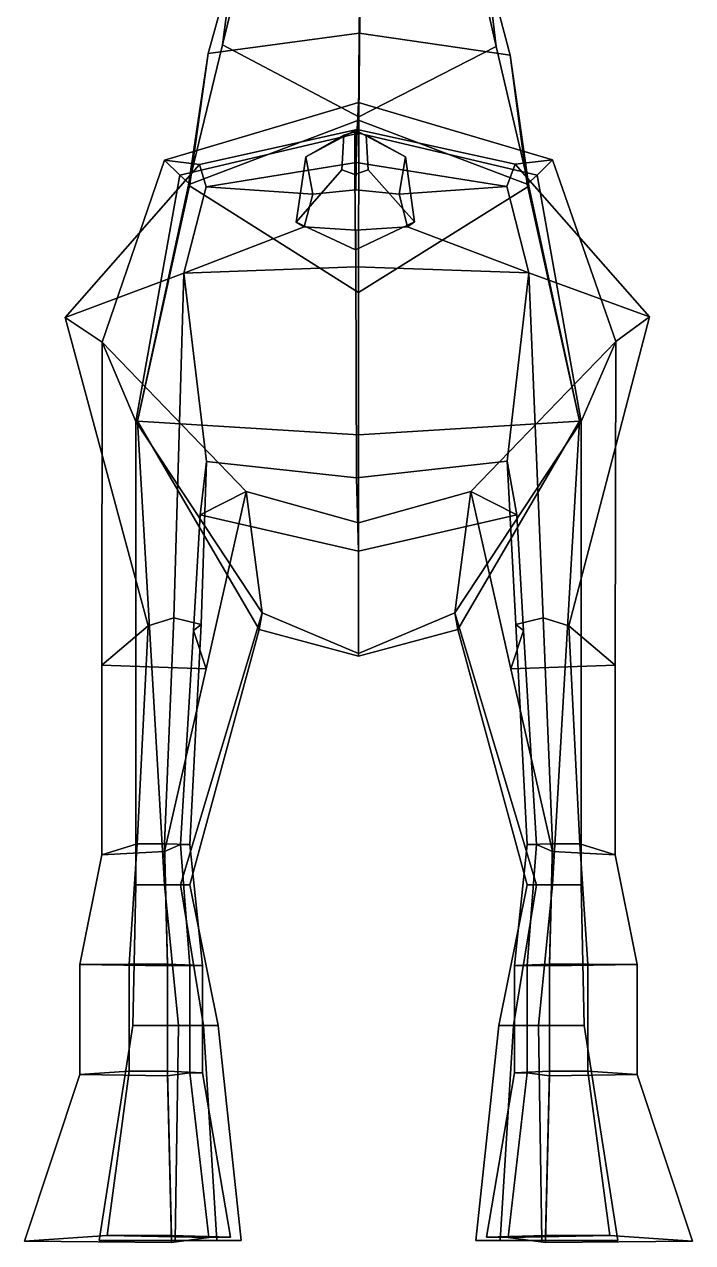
# Model space of a CAD drawing. Extents: x -87 to 92, y -151 to 315.
# Drawn here: x -84.7 to 84.7, y -151.2 to 157.6 of the extents above; entities that cross this region are included whole.
import ezdxf

# ---------------------------------------------------------------- set-up
doc = ezdxf.new("R2010")
doc.units = 0

msp = doc.modelspace()

# ---------------------------------------------------------------- linework, layer by layer
for points in [[(-31.747129, 173.032181, 168.742035), (-34.516376, 152.454529, 183.200394), (-22.876127, 199.641968, 207.127914), (-19.450577, 228.323929, 208.137726)], [(32.476723, 172.509521, 168.718979), (21.65556, 227.745865, 208.09169), (24.293898, 199.103424, 207.093903), (34.944462, 152.015686, 183.185486)], [(-34.516376, 152.454529, 183.200394), (0.120015, 134.13623, 201.712997), (0.304413, 159.865692, 213.695389), (-22.876127, 199.641968, 207.127914)], [(34.944462, 152.015686, 183.185486), (24.293898, 199.103424, 207.093903), (0.304413, 159.865692, 213.695389), (0.120015, 134.13623, 201.712997)], [(0.198515, 155.372574, 146.219116), (-38.101177, 150.235764, 149.99115), (-31.747129, 173.032181, 168.742035), (0.412315, 178.263458, 164.85849)], [(0.198515, 155.372574, 146.219116), (0.412315, 178.263458, 164.85849), (32.476723, 172.509521, 168.718979), (38.434811, 149.815155, 149.978775)], [(-43.111557, 116.817856, 164.720367), (-34.516376, 152.454529, 183.200394), (-31.747129, 173.032181, 168.742035), (-38.101177, 150.235764, 149.99115)], [(38.434811, 149.815155, 149.978775), (32.476723, 172.509521, 168.718979), (34.944462, 152.015686, 183.185486), (43.169125, 116.618073, 164.717911)], [(-42.781998, 117.091537, 125.618607), (-38.101177, 150.235764, 149.99115), (0.198515, 155.372574, 146.219116), (0, 133.345779, 127.262535)], [(42.781998, 117.091537, 125.618607), (0, 133.345779, 127.262535), (0.198515, 155.372574, 146.219116), (38.434811, 149.815155, 149.978775)], [(-43.111557, 116.817856, 164.720367), (0, 89.62809, 192.399582), (0.120015, 134.13623, 201.712997), (-34.516376, 152.454529, 183.200394)], [(43.169125, 116.618073, 164.717911), (34.944462, 152.015686, 183.185486), (0.120015, 134.13623, 201.712997), (0, 89.62809, 192.399582)], [(-56.033329, 57.019138, 144.588776), (-43.111557, 116.817856, 164.720367), (-38.101177, 150.235764, 149.99115), (-42.781998, 117.091537, 125.618607)], [(56.033329, 57.019138, 144.588776), (42.781998, 117.091537, 125.618607), (38.434811, 149.815155, 149.978775), (43.169125, 116.618073, 164.717911)], [(-49.202477, 123.158089, 15.489792), (-45.27702, 119.408638, 94.285782), (0, 130.012512, 94.04438), (0.009545, 137.828674, 16.393562)], [(0.009545, 137.828674, 16.393562), (-0.314018, 130.975845, -21.392946), (-40.344723, 122.052063, -21.651329), (-49.202477, 123.158089, 15.489792)], [(0.009545, 137.828674, 16.393562), (49.221565, 123.276695, 14.644566), (39.72023, 122.148544, -22.338896), (-0.314018, 130.975845, -21.392946)], [(49.221565, 123.276695, 14.644566), (0.009545, 137.828674, 16.393562), (0, 130.012512, 94.04438), (45.27702, 119.408638, 94.285782)], [(0, 130.012512, 94.04438), (-45.27702, 119.408638, 94.285782), (-42.781998, 117.091537, 125.618607), (0, 133.345779, 127.262535)], [(0, 130.012512, 94.04438), (0, 133.345779, 127.262535), (42.781998, 117.091537, 125.618607), (45.27702, 119.408638, 94.285782)], [(-0.314018, 130.975845, -21.392946), (-0.613422, 122.595154, -56.543293), (-38.630562, 116.460381, -46.238037), (-40.344723, 122.052063, -21.651329)], [(-13.334668, 124.004608, -68.438675), (-11.585566, 114.578491, -57.736263), (-0.639268, 115.629555, -60.144192), (-0.719268, 130.835648, -67.952599)], [(-3.75862, 129.516357, -89.233582), (-13.334668, 124.004608, -68.438675), (-0.719268, 130.835648, -67.952599), (-0.90382, 130.342468, -89.195107)], [(-0.904097, 119.565384, -90.20517), (-4.231802, 120.758194, -90.050316), (-3.75862, 129.516357, -89.233582), (-0.90382, 130.342468, -89.195107)], [(-0.904097, 119.565384, -90.20517), (-0.90382, 130.342468, -89.195107), (1.951183, 129.523224, -89.282623), (2.423915, 120.766212, -90.107468)], [(1.951183, 129.523224, -89.282623), (-0.90382, 130.342468, -89.195107), (-0.719268, 130.835648, -67.952599), (11.896556, 124.035034, -68.65535)], [(11.896556, 124.035034, -68.65535), (-0.719268, 130.835648, -67.952599), (-0.639268, 115.629555, -60.144192), (10.34896, 114.604919, -57.924629)], [(-0.314018, 130.975845, -21.392946), (39.72023, 122.148544, -22.338896), (37.587082, 116.552223, -46.892563), (-0.613422, 122.595154, -56.543293)], [(-4.231802, 120.758194, -90.050316), (-15.763219, 107.51075, -77.23954), (-13.334668, 124.004608, -68.438675), (-3.75862, 129.516357, -89.233582)], [(2.423915, 120.766212, -90.107468), (1.951183, 129.523224, -89.282623), (11.896556, 124.035034, -68.65535), (14.197575, 107.546837, -77.496834)], [(-15.763219, 107.51075, -77.23954), (-13.764643, 106.293976, -63.791756), (-11.585566, 114.578491, -57.736263), (-13.334668, 124.004608, -68.438675)], [(14.197575, 107.546837, -77.496834), (11.896556, 124.035034, -68.65535), (10.34896, 114.604919, -57.924629), (12.435367, 106.325554, -64.016747)], [(-49.202477, 123.158089, 15.489792), (-40.344723, 122.052063, -21.651329), (-74.374496, 83.298531, -24.044836), (-65.02713, 77.094353, 25.216595)], [(-74.374496, 83.298531, -24.044836), (-40.344723, 122.052063, -21.651329), (-38.630562, 116.460381, -46.238037), (-44.281975, 94.551476, -52.650139)], [(-65.02713, 77.094353, 25.216595), (-56.488632, 56.975716, 95.236351), (-45.27702, 119.408638, 94.285782), (-49.202477, 123.158089, 15.489792)], [(-11.585566, 114.578491, -57.736263), (-38.630562, 116.460381, -46.238037), (-0.613422, 122.595154, -56.543293), (-0.639268, 115.629555, -60.144192)], [(-0.904097, 119.565384, -90.20517), (-0.793691, 100.450439, -79.259201), (-15.763219, 107.51075, -77.23954), (-4.231802, 120.758194, -90.050316)], [(-0.904097, 119.565384, -90.20517), (2.423915, 120.766212, -90.107468), (14.197575, 107.546837, -77.496834), (-0.793691, 100.450439, -79.259201)], [(10.34896, 114.604919, -57.924629), (-0.639268, 115.629555, -60.144192), (-0.613422, 122.595154, -56.543293), (37.587082, 116.552223, -46.892563)], [(73.764435, 83.477013, -25.316994), (43.160625, 94.656837, -53.401058), (37.587082, 116.552223, -46.892563), (39.72023, 122.148544, -22.338896)], [(49.221565, 123.276695, 14.644566), (65.285973, 77.251373, 24.097517), (73.764435, 83.477013, -25.316994), (39.72023, 122.148544, -22.338896)], [(65.285973, 77.251373, 24.097517), (49.221565, 123.276695, 14.644566), (45.27702, 119.408638, 94.285782), (56.488632, 56.975716, 95.236351)], [(-56.488632, 56.975716, 95.236351), (-56.033329, 57.019138, 144.588776), (-42.781998, 117.091537, 125.618607), (-45.27702, 119.408638, 94.285782)], [(56.488632, 56.975716, 95.236351), (45.27702, 119.408638, 94.285782), (42.781998, 117.091537, 125.618607), (56.033329, 57.019138, 144.588776)], [(-56.033329, 57.019138, 144.588776), (0, 53.573013, 185.690613), (0, 89.62809, 192.399582), (-43.111557, 116.817856, 164.720367)], [(-13.764643, 106.293976, -63.791756), (-44.281975, 94.551476, -52.650139), (-38.630562, 116.460381, -46.238037), (-11.585566, 114.578491, -57.736263)], [(56.033329, 57.019138, 144.588776), (43.169125, 116.618073, 164.717911), (0, 89.62809, 192.399582), (0, 53.573013, 185.690613)], [(12.435367, 106.325554, -64.016747), (10.34896, 114.604919, -57.924629), (37.587082, 116.552223, -46.892563), (43.160625, 94.656837, -53.401058)], [(-13.764643, 106.293976, -63.791756), (-0.696287, 105.43782, -67.618614), (-0.71076, 96.152229, -70.123871), (-44.281975, 94.551476, -52.650139)], [(-0.793691, 100.450439, -79.259201), (-0.696287, 105.43782, -67.618614), (-13.764643, 106.293976, -63.791756), (-15.763219, 107.51075, -77.23954)], [(-0.793691, 100.450439, -79.259201), (14.197575, 107.546837, -77.496834), (12.435367, 106.325554, -64.016747), (-0.696287, 105.43782, -67.618614)], [(12.435367, 106.325554, -64.016747), (43.160625, 94.656837, -53.401058), (-0.71076, 96.152229, -70.123871), (-0.696287, 105.43782, -67.618614)], [(-0.507926, 42.644932, -51.683678), (-38.525066, 46.79652, -40.444641), (-44.281975, 94.551476, -52.650139), (-0.71076, 96.152229, -70.123871)], [(-0.507926, 42.644932, -51.683678), (-0.71076, 96.152229, -70.123871), (43.160625, 94.656837, -53.401058), (37.692581, 46.888351, -41.099167)], [(-44.281975, 94.551476, -52.650139), (-46.81263, 7.157176, -58.274021), (-53.314205, 5.110266, -53.904324), (-74.374496, 83.298531, -24.044836)], [(-44.281975, 94.551476, -52.650139), (-38.525066, 46.79652, -40.444641), (-39.878086, 5.449241, -54.627968), (-46.81263, 7.157176, -58.274021)], [(43.160625, 94.656837, -53.401058), (46.81263, 7.157176, -58.274021), (39.878086, 5.449241, -54.627968), (37.692581, 46.888351, -41.099167)], [(43.160625, 94.656837, -53.401058), (73.764435, 83.477013, -25.316994), (53.314205, 5.110266, -53.904324), (46.81263, 7.157176, -58.274021)], [(65.285973, 77.251373, 24.097517), (65.077141, -4.811405, 3.264497), (53.314205, 5.110266, -53.904324), (73.764435, 83.477013, -25.316994)], [(-65.02713, 77.094353, 25.216595), (-74.374496, 83.298531, -24.044836), (-53.314205, 5.110266, -53.904324), (-65.077141, -4.811405, 3.264497)], [(28.441143, 39.189877, 24.91186), (65.285973, 77.251373, 24.097517), (56.488632, 56.975716, 95.236351), (24.414988, 8.467655, 96.183723)], [(65.285973, 77.251373, 24.097517), (28.441143, 39.189877, 24.91186), (38.638847, -5.732474, 8.031266), (65.077141, -4.811405, 3.264497)], [(-65.02713, 77.094353, 25.216595), (-65.077141, -4.811405, 3.264497), (-38.638847, -5.732474, 8.031266), (-28.441143, 39.189877, 24.91186)], [(-28.441143, 39.189877, 24.91186), (-24.414988, 8.467655, 96.183723), (-56.488632, 56.975716, 95.236351), (-65.02713, 77.094353, 25.216595)], [(-49.152042, -60.502823, 132.925476), (-56.033329, 57.019138, 144.588776), (-56.488632, 56.975716, 95.236351), (-56.488632, -60.502823, 113.853722)], [(-45.125889, -60.502823, 114.280029), (-56.488632, -60.502823, 113.853722), (-56.488632, 56.975716, 95.236351), (-24.414988, 8.467655, 96.183723)], [(0, -2.542606, 144.588776), (0, 53.573013, 185.690613), (-56.033329, 57.019138, 144.588776), (-25.161055, 4.201467, 130.90947)], [(-42.781998, -60.502823, 127.525742), (-25.161055, 4.201467, 130.90947), (-56.033329, 57.019138, 144.588776), (-49.152042, -60.502823, 132.925476)], [(0, -2.542606, 144.588776), (25.161055, 4.201467, 130.90947), (56.033329, 57.019138, 144.588776), (0, 53.573013, 185.690613)], [(45.125889, -60.502823, 114.280029), (24.414988, 8.467655, 96.183723), (56.488632, 56.975716, 95.236351), (56.488632, -60.502823, 113.853722)], [(42.781998, -60.502823, 127.525742), (49.152042, -60.502823, 132.925476), (56.033329, 57.019138, 144.588776), (25.161055, 4.201467, 130.90947)], [(49.152042, -60.502823, 132.925476), (56.488632, -60.502823, 113.853722), (56.488632, 56.975716, 95.236351), (56.033329, 57.019138, 144.588776)], [(-39.878086, 5.449241, -54.627968), (-38.525066, 46.79652, -40.444641), (-40.116199, 33.282204, -24.292887), (-41.86433, 3.96423, -51.457813)], [(0, 24.105974, -24.083992), (-40.116199, 33.282204, -24.292887), (-38.525066, 46.79652, -40.444641), (-0.507926, 42.644932, -51.683678)], [(0, 24.105974, -24.083992), (-0.507926, 42.644932, -51.683678), (37.692581, 46.888351, -41.099167), (40.116199, 33.282204, -24.292887)], [(37.692581, 46.888351, -41.099167), (39.878086, 5.449241, -54.627968), (41.86433, 3.96423, -51.457813), (40.116199, 33.282204, -24.292887)], [(-38.638847, -5.732474, 8.031266), (-41.86433, 3.96423, -51.457813), (-40.116199, 33.282204, -24.292887), (-28.441143, 39.189877, 24.91186)], [(-28.441143, 39.189877, 24.91186), (-40.116199, 33.282204, -24.292887), (0, 24.105974, -24.083992), (0, 31.29248, 24.91186)], [(0, 31.29248, 24.91186), (0, -1.894698, 96.419624), (-24.414988, 8.467655, 96.183723), (-28.441143, 39.189877, 24.91186)], [(0, 31.29248, 24.91186), (28.441143, 39.189877, 24.91186), (24.414988, 8.467655, 96.183723), (0, -1.894698, 96.419624)], [(28.441143, 39.189877, 24.91186), (0, 31.29248, 24.91186), (0, 24.105974, -24.083992), (40.116199, 33.282204, -24.292887)], [(38.638847, -5.732474, 8.031266), (28.441143, 39.189877, 24.91186), (40.116199, 33.282204, -24.292887), (41.86433, 3.96423, -51.457813)], [(-49.152042, -50.157806, -58.880985), (-56.138939, -50.157806, -58.880985), (-53.314205, 5.110266, -53.904324), (-46.81263, 7.157176, -58.274021)], [(-46.81263, 7.157176, -58.274021), (-39.878086, 5.449241, -54.627968), (-42.781998, -50.299786, -58.880985), (-49.152042, -50.157806, -58.880985)], [(-45.125889, -60.502823, 114.280029), (-24.414988, 8.467655, 96.183723), (-25.161055, 4.201467, 130.90947), (-42.781998, -60.502823, 127.525742)], [(0, -1.894698, 96.419624), (0, -2.542606, 144.588776), (-25.161055, 4.201467, 130.90947), (-24.414988, 8.467655, 96.183723)], [(0, -1.894698, 96.419624), (24.414988, 8.467655, 96.183723), (25.161055, 4.201467, 130.90947), (0, -2.542606, 144.588776)], [(45.125889, -60.502823, 114.280029), (42.781998, -60.502823, 127.525742), (25.161055, 4.201467, 130.90947), (24.414988, 8.467655, 96.183723)], [(46.81263, 7.157176, -58.274021), (49.152042, -50.157806, -58.880985), (42.781998, -50.299786, -58.880985), (39.878086, 5.449241, -54.627968)], [(49.152042, -50.157806, -58.880985), (46.81263, 7.157176, -58.274021), (53.314205, 5.110266, -53.904324), (56.138939, -50.157806, -58.880985)], [(-53.314205, 5.110266, -53.904324), (-56.138939, -50.157806, -58.880985), (-65.077141, -52.947536, -9.371582), (-65.077141, -4.811405, 3.264497)], [(-45.115891, -50.307587, -58.880985), (-41.86433, 3.96423, -51.457813), (-38.638847, -5.732474, 8.031266), (-49.152042, -52.044643, -9.371582)], [(-42.781998, -50.299786, -58.880985), (-39.878086, 5.449241, -54.627968), (-41.86433, 3.96423, -51.457813), (-45.115891, -50.307587, -58.880985)], [(45.115891, -50.307587, -58.880985), (49.152042, -52.044643, -9.371582), (38.638847, -5.732474, 8.031266), (41.86433, 3.96423, -51.457813)], [(42.781998, -50.299786, -58.880985), (45.115891, -50.307587, -58.880985), (41.86433, 3.96423, -51.457813), (39.878086, 5.449241, -54.627968)], [(53.314205, 5.110266, -53.904324), (65.077141, -4.811405, 3.264497), (65.077141, -52.947536, -9.371582), (56.138939, -50.157806, -58.880985)], [(-65.077141, -4.811405, 3.264497), (-65.077141, -52.947536, -9.371582), (-49.152042, -52.044643, -9.371582), (-38.638847, -5.732474, 8.031266)], [(65.077141, -4.811405, 3.264497), (38.638847, -5.732474, 8.031266), (49.152042, -52.044643, -9.371582), (65.077141, -52.947536, -9.371582)], [(-70.628494, -80.685066, -38.655605), (-65.077141, -52.947536, -9.371582), (-56.138939, -50.157806, -58.880985), (-58.155624, -80.635612, -71.486061)], [(-48.405724, -81.051605, -38.655605), (-49.152042, -52.044643, -9.371582), (-65.077141, -52.947536, -9.371582), (-70.628494, -80.685066, -38.655605)], [(-58.155624, -80.635612, -71.486061), (-56.138939, -50.157806, -58.880985), (-49.152042, -50.157806, -58.880985), (-48.405724, -80.635612, -72.674545)], [(-39.516613, -80.986206, -72.321213), (-48.405724, -80.635612, -72.674545), (-49.152042, -50.157806, -58.880985), (-42.781998, -50.299786, -58.880985)], [(-48.405724, -81.051605, -38.655605), (-42.773441, -81.005455, -71.45816), (-45.115891, -50.307587, -58.880985), (-49.152042, -52.044643, -9.371582)], [(-42.773441, -81.005455, -71.45816), (-39.516613, -80.986206, -72.321213), (-42.781998, -50.299786, -58.880985), (-45.115891, -50.307587, -58.880985)], [(39.516613, -80.986206, -72.321213), (42.781998, -50.299786, -58.880985), (49.152042, -50.157806, -58.880985), (48.405724, -80.635612, -72.674545)], [(42.773441, -81.005455, -71.45816), (45.115891, -50.307587, -58.880985), (42.781998, -50.299786, -58.880985), (39.516613, -80.986206, -72.321213)], [(48.405724, -81.051605, -38.655605), (49.152042, -52.044643, -9.371582), (45.115891, -50.307587, -58.880985), (42.773441, -81.005455, -71.45816)], [(58.155624, -80.635612, -71.486061), (48.405724, -80.635612, -72.674545), (49.152042, -50.157806, -58.880985), (56.138939, -50.157806, -58.880985)], [(48.405724, -81.051605, -38.655605), (70.628494, -80.685066, -38.655605), (65.077141, -52.947536, -9.371582), (49.152042, -52.044643, -9.371582)], [(70.628494, -80.685066, -38.655605), (58.155624, -80.635612, -71.486061), (56.138939, -50.157806, -58.880985), (65.077141, -52.947536, -9.371582)], [(-39.266045, -96.20472, 97.6716), (-57.219185, -96.20472, 96.998024), (-56.488632, -60.502823, 113.853722), (-45.125889, -60.502823, 114.280029)], [(-45.627373, -96.20472, 127.131378), (-49.152042, -60.502823, 132.925476), (-56.488632, -60.502823, 113.853722), (-57.219185, -96.20472, 96.998024)], [(-45.627373, -96.20472, 127.131378), (-35.562702, -96.20472, 118.599808), (-42.781998, -60.502823, 127.525742), (-49.152042, -60.502823, 132.925476)], [(-35.562702, -96.20472, 118.599808), (-39.266045, -96.20472, 97.6716), (-45.125889, -60.502823, 114.280029), (-42.781998, -60.502823, 127.525742)], [(35.562702, -96.20472, 118.599808), (42.781998, -60.502823, 127.525742), (45.125889, -60.502823, 114.280029), (39.266045, -96.20472, 97.6716)], [(45.627373, -96.20472, 127.131378), (49.152042, -60.502823, 132.925476), (42.781998, -60.502823, 127.525742), (35.562702, -96.20472, 118.599808)], [(39.266045, -96.20472, 97.6716), (45.125889, -60.502823, 114.280029), (56.488632, -60.502823, 113.853722), (57.219185, -96.20472, 96.998024)], [(45.627373, -96.20472, 127.131378), (57.219185, -96.20472, 96.998024), (56.488632, -60.502823, 113.853722), (49.152042, -60.502823, 132.925476)], [(-70.628494, -108.562866, -17.712732), (-70.628494, -80.685066, -38.655605), (-58.155624, -80.635612, -71.486061), (-58.155624, -107.763863, -48.303905)], [(-48.405724, -108.929398, -17.712732), (-48.405724, -81.051605, -38.655605), (-70.628494, -80.685066, -38.655605), (-70.628494, -108.562866, -17.712732)], [(-58.155624, -107.763863, -48.303905), (-58.155624, -80.635612, -71.486061), (-48.405724, -80.635612, -72.674545), (-48.405724, -107.763863, -48.452465)], [(-39.516613, -108.152702, -48.408302), (-48.405724, -107.763863, -48.452465), (-48.405724, -80.635612, -72.674545), (-39.516613, -80.986206, -72.321213)], [(-48.405724, -108.929398, -17.712732), (-42.773441, -108.174057, -48.300415), (-42.773441, -81.005455, -71.45816), (-48.405724, -81.051605, -38.655605)], [(-42.773441, -108.174057, -48.300415), (-39.516613, -108.152702, -48.408302), (-39.516613, -80.986206, -72.321213), (-42.773441, -81.005455, -71.45816)], [(39.516613, -108.152702, -48.408302), (39.516613, -80.986206, -72.321213), (48.405724, -80.635612, -72.674545), (48.405724, -107.763863, -48.452465)], [(42.773441, -108.174057, -48.300415), (42.773441, -81.005455, -71.45816), (39.516613, -80.986206, -72.321213), (39.516613, -108.152702, -48.408302)], [(48.405724, -108.929398, -17.712732), (48.405724, -81.051605, -38.655605), (42.773441, -81.005455, -71.45816), (42.773441, -108.174057, -48.300415)], [(58.155624, -107.763863, -48.303905), (48.405724, -107.763863, -48.452465), (48.405724, -80.635612, -72.674545), (58.155624, -80.635612, -71.486061)], [(48.405724, -108.929398, -17.712732), (70.628494, -108.562866, -17.712732), (70.628494, -80.685066, -38.655605), (48.405724, -81.051605, -38.655605)], [(70.628494, -108.562866, -17.712732), (58.155624, -107.763863, -48.303905), (58.155624, -80.635612, -71.486061), (70.628494, -80.685066, -38.655605)], [(-35.929562, -150.653564, 97.510696), (-65.731766, -150.653564, 96.304993), (-57.219185, -96.20472, 96.998024), (-39.266045, -96.20472, 97.6716)], [(-46.489361, -150.653564, 150.243698), (-45.627373, -96.20472, 127.131378), (-57.219185, -96.20472, 96.998024), (-65.731766, -150.653564, 96.304993)], [(-46.489361, -150.653564, 150.243698), (-29.782011, -150.653564, 134.972183), (-35.562702, -96.20472, 118.599808), (-45.627373, -96.20472, 127.131378)], [(-29.782011, -150.653564, 134.972183), (-35.929562, -150.653564, 97.510696), (-39.266045, -96.20472, 97.6716), (-35.562702, -96.20472, 118.599808)], [(29.782011, -150.653564, 134.972183), (35.562702, -96.20472, 118.599808), (39.266045, -96.20472, 97.6716), (35.929562, -150.653564, 97.510696)], [(46.489361, -150.653564, 150.243698), (45.627373, -96.20472, 127.131378), (35.562702, -96.20472, 118.599808), (29.782011, -150.653564, 134.972183)], [(35.929562, -150.653564, 97.510696), (39.266045, -96.20472, 97.6716), (57.219185, -96.20472, 96.998024), (65.731766, -150.653564, 96.304993)], [(46.489361, -150.653564, 150.243698), (65.731766, -150.653564, 96.304993), (57.219185, -96.20472, 96.998024), (45.627373, -96.20472, 127.131378)], [(-84.72049, -150.879974, 25.550636), (-70.628494, -108.562866, -17.712732), (-58.155624, -107.763863, -48.303905), (-63.76606, -149.412384, -44.087803)], [(-63.76606, -149.412384, -44.087803), (-58.155624, -107.763863, -48.303905), (-48.405724, -107.763863, -48.452465), (-47.386219, -149.412384, -44.811417)], [(-32.452511, -149.872162, -44.596287), (-47.386219, -149.412384, -44.811417), (-48.405724, -107.763863, -48.452465), (-39.516613, -108.152702, -48.408302)], [(32.452511, -149.872162, -44.596287), (39.516613, -108.152702, -48.408302), (48.405724, -107.763863, -48.452465), (47.386219, -149.412384, -44.811417)], [(63.76606, -149.412384, -44.087803), (47.386219, -149.412384, -44.811417), (48.405724, -107.763863, -48.452465), (58.155624, -107.763863, -48.303905)], [(84.72049, -150.879974, 25.550636), (63.76606, -149.412384, -44.087803), (58.155624, -107.763863, -48.303905), (70.628494, -108.562866, -17.712732)], [(-47.386219, -151.2211, 25.550636), (-48.405724, -108.929398, -17.712732), (-70.628494, -108.562866, -17.712732), (-84.72049, -150.879974, 25.550636)], [(-47.386219, -151.2211, 25.550636), (-37.923992, -149.89743, -44.07082), (-42.773441, -108.174057, -48.300415), (-48.405724, -108.929398, -17.712732)], [(-37.923992, -149.89743, -44.07082), (-32.452511, -149.872162, -44.596287), (-39.516613, -108.152702, -48.408302), (-42.773441, -108.174057, -48.300415)], [(37.923992, -149.89743, -44.07082), (42.773441, -108.174057, -48.300415), (39.516613, -108.152702, -48.408302), (32.452511, -149.872162, -44.596287)], [(47.386219, -151.2211, 25.550636), (48.405724, -108.929398, -17.712732), (42.773441, -108.174057, -48.300415), (37.923992, -149.89743, -44.07082)], [(47.386219, -151.2211, 25.550636), (84.72049, -150.879974, 25.550636), (70.628494, -108.562866, -17.712732), (48.405724, -108.929398, -17.712732)], [(-84.72049, -150.879974, 25.550636), (-63.76606, -149.412384, -44.087803), (-37.923992, -149.89743, -44.07082), (-47.386219, -151.2211, 25.550636)], [(-65.731766, -150.653564, 96.304993), (-35.929562, -150.653564, 97.510696), (-29.782011, -150.653564, 134.972183), (-46.489361, -150.653564, 150.243698)], [(-63.76606, -149.412384, -44.087803), (-47.386219, -149.412384, -44.811417), (-32.452511, -149.872162, -44.596287), (-37.923992, -149.89743, -44.07082)], [(65.731766, -150.653564, 96.304993), (46.489361, -150.653564, 150.243698), (29.782011, -150.653564, 134.972183), (35.929562, -150.653564, 97.510696)], [(63.76606, -149.412384, -44.087803), (37.923992, -149.89743, -44.07082), (32.452511, -149.872162, -44.596287), (47.386219, -149.412384, -44.811417)], [(84.72049, -150.879974, 25.550636), (47.386219, -151.2211, 25.550636), (37.923992, -149.89743, -44.07082), (63.76606, -149.412384, -44.087803)]]:
    msp.add_3dface(points)

doc.saveas('drawing.dxf')
